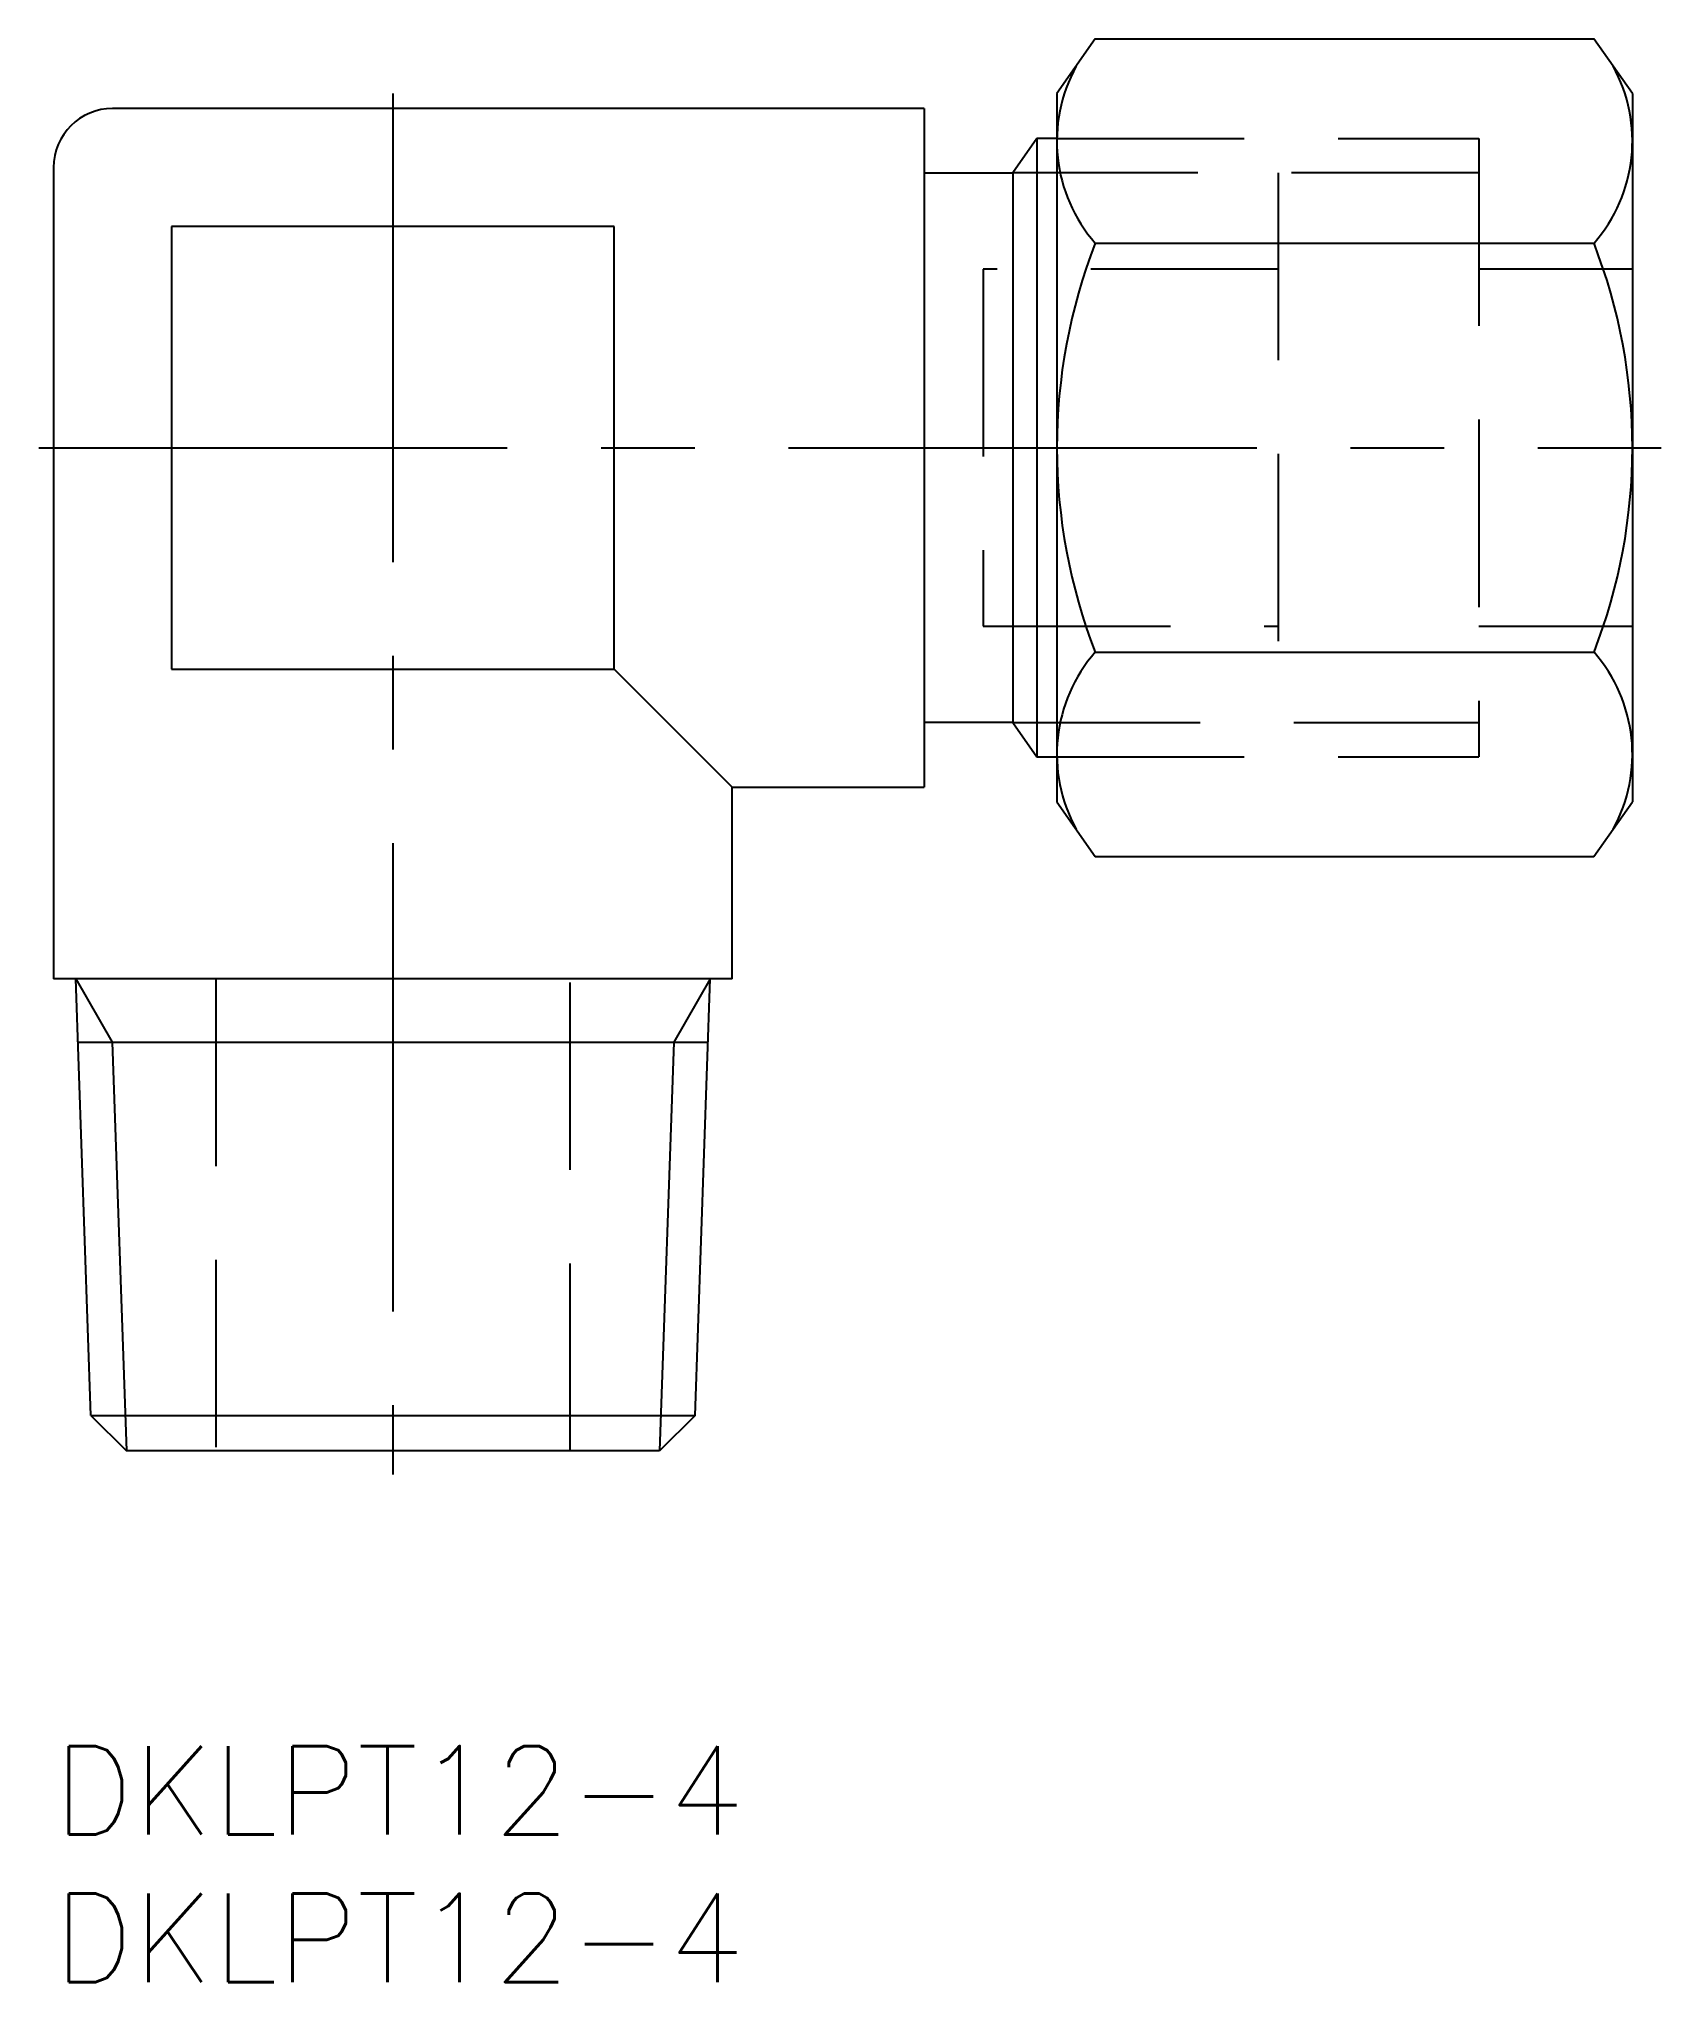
# Model space of a CAD drawing. Extents: x -0.5 to 54.5, y -8 to 57.9.
import ezdxf

# ---------------------------------------------------------------- set-up
doc = ezdxf.new("R2010")
doc.units = 0
doc.header["$LTSCALE"] = 0.5
doc.linetypes.add('CENTER', pattern=[50.8, 31.75, -6.35, 6.35, -6.35])
doc.linetypes.add('DASHED', pattern=[19.05, 12.7, -6.35])
for name, color, linetype in [('MSM_CENTER', 1, 'CENTER'), ('MSM_CONTINUOUS', 7, 'CONTINUOUS'), ('MSM_DASHED', 4, 'DASHED'), ('MSM_NARROW', 5, 'CONTINUOUS'), ('MSM_PART_NUMBER', 7, 'CONTINUOUS')]:
    doc.layers.add(name, color=color, linetype=linetype)
doc.styles.get("Standard").update_dxf_attribs({"font": 'txt.shx', "height": 1.5, "bigfont": 'bigfont.shx'})

# ---------------------------------------------------------------- blocks, each defined once
blk = doc.blocks.new('*U13')
at = {"layer": 'MSM_PART_NUMBER'}
blk.add_text('DKLPT12-4', height=3, dxfattribs=at).set_placement((0, -3))
blk = doc.blocks.new('*U14')
at = {"layer": 'MSM_PART_NUMBER'}
blk.add_text('DKLPT12-4', height=3, dxfattribs=at).set_placement((0, -8))

msp = doc.modelspace()

# ---------------------------------------------------------------- linework, layer by layer
at = {"layer": 'MSM_CENTER'}
for p, q in [((11.5, 56), (11.5, 9.2)), ((-0.5, 44), (54.475, 44))]:
    msp.add_line(p, q, dxfattribs=at)
at = {"layer": 'MSM_CONTINUOUS'}
for p, q in [((35.3, 57.856), (34, 56)), ((35.3, 57.856), (52.2, 57.856)), ((53.5, 56), (52.2, 57.856)), ((34, 56), (34, 32)), ((53.5, 56), (53.5, 32)), ((29.5, 55.5), (2, 55.5)), ((29.5, 55.5), (29.5, 32.5)), ((33.314, 54.477), (32.5, 53.316)), ((34, 54.477), (33.314, 54.477)), ((33.314, 54.477), (33.314, 33.523)), ((0, 53.5), (0, 26)), ((32.5, 53.3), (29.5, 53.3)), ((32.5, 53.316), (32.5, 34.684)), ((4, 51.5), (4, 36.5)), ((19, 51.5), (4, 51.5)), ((19, 36.5), (19, 51.5)), ((35.3, 50.928), (52.2, 50.928)), ((35.3, 37.072), (52.2, 37.072)), ((4, 36.5), (19, 36.5)), ((19, 36.5), (23, 32.5)), ((29.5, 34.7), (32.5, 34.7)), ((32.5, 34.684), (33.314, 33.523)), ((33.314, 33.523), (34, 33.523)), ((23, 26), (23, 32.5)), ((23, 32.5), (29.5, 32.5)), ((34, 32), (35.3, 30.144)), ((52.2, 30.144), (53.5, 32)), ((35.3, 30.144), (52.2, 30.144)), ((23, 26), (0, 26)), ((1.265, 11.204), (0.749, 26)), ((21.735, 11.204), (22.251, 26)), ((0.824, 23.858), (22.176, 23.858)), ((1.265, 11.204), (21.735, 11.204)), ((1.265, 11.204), (2.469, 10)), ((21.735, 11.204), (20.531, 10)), ((20.531, 10), (2.469, 10))]:
    msp.add_line(p, q, dxfattribs=at)
for centre, radius, start, end in [((39.263, 54.392), 5.264, 151.1562, 221.1562), ((48.237, 54.392), 5.264, 318.8438, 28.8438), ((2, 53.5), 2, 90, 180), ((53.113, 44), 19.113, 158.7474, 201.2526), ((34.387, 44), 19.113, 338.7474, 21.2526), ((39.263, 33.608), 5.264, 138.8438, 208.8438), ((48.237, 33.608), 5.264, 331.1562, 41.1562)]:
    msp.add_arc(centre, radius, start, end, dxfattribs=at)
at = {"layer": 'MSM_DASHED'}
for p, q in [((34, 54.477), (48.3, 54.477)), ((48.3, 54.477), (48.3, 33.523)), ((48.3, 53.316), (32.5, 53.316)), ((41.5, 53.316), (41.5, 34.684)), ((41.5, 50.05), (31.5, 50.05)), ((31.5, 50.05), (31.5, 37.95)), ((53.5, 50.05), (48.3, 50.05)), ((31.5, 37.95), (41.5, 37.95)), ((48.3, 37.95), (53.5, 37.95)), ((32.5, 34.684), (48.3, 34.684)), ((34, 33.523), (48.3, 33.523)), ((5.5, 26), (5.5, 10)), ((17.5, 10), (17.5, 26))]:
    msp.add_line(p, q, dxfattribs=at)
at = {"layer": 'MSM_NARROW'}
for p, q in [((0.749, 26), (1.986, 23.858)), ((22.251, 26), (21.014, 23.858)), ((1.986, 23.858), (2.469, 10)), ((21.014, 23.858), (20.531, 10))]:
    msp.add_line(p, q, dxfattribs=at)

# ---------------------------------------------------------------- block references
at = {"layer": 'MSM_CONTINUOUS'}
for name in ['*U13', '*U14']:
    msp.add_blockref(name, (0, 0), dxfattribs=at)

doc.saveas('drawing.dxf')
